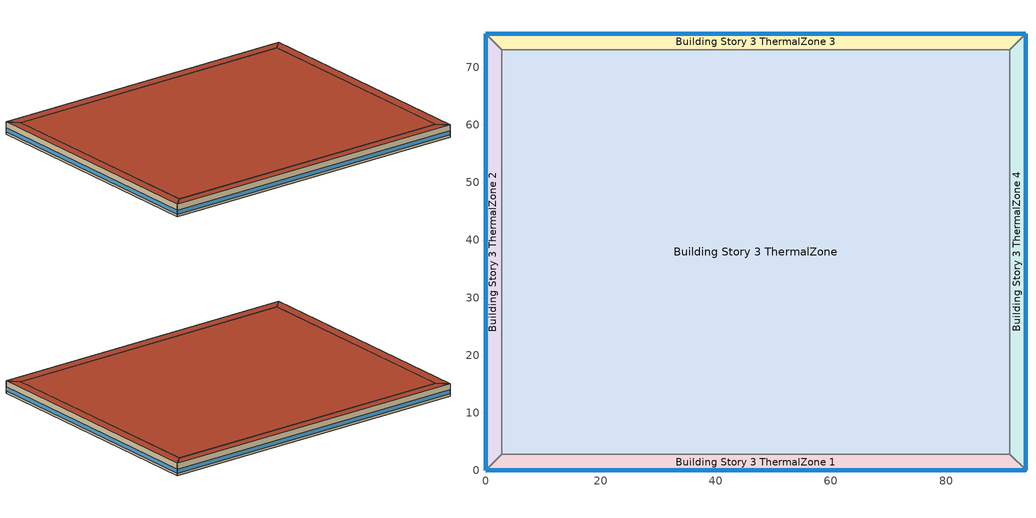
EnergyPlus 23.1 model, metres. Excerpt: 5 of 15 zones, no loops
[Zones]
Building Story 3 ThermalZone
 floor adiabatic (Typical Interior Ceiling): 91.04,2.83 2.83,2.83 2.83,73.03 91.04,73.03 z7.2
 wall adiabatic (Typical Interior Wall): 2.83,2.83 91.04,2.83 91.04,73.03 2.83,73.03 2.83,2.83 z7.2:10.8
 roof outside (Typical IEAD Roof R-31.25): 91.04,73.03 2.83,73.03 2.83,2.83 91.04,2.83 z10.8
Building Story 3 ThermalZone 1
 floor adiabatic (Typical Interior Ceiling): 93.87,0 0,0 2.83,2.83 91.04,2.83 z7.2
 wall outside (Typical Insulated Steel Framed Exterior Wall R-20.41): 0,0 93.87,0 z7.2:10.8
 wall adiabatic (Typical Interior Wall): 93.87,0 91.04,2.83 2.83,2.83 0,0 z7.2:10.8
 window (U 0.48 SHGC 0.40 Dbl Ref-D Clr 6mm/13mm): 0.03,0 93.84,0 z7.96:9.04
 roof outside (Typical IEAD Roof R-31.25): 91.04,2.83 2.83,2.83 0,0 93.87,0 z10.8
Building Story 3 ThermalZone 2
 floor adiabatic (Typical Interior Ceiling): 0,0 0,75.85 2.83,73.03 2.83,2.83 z7.2
 wall outside (Typical Insulated Steel Framed Exterior Wall R-20.41): 0,75.85 0,0 z7.2:10.8
 wall adiabatic (Typical Interior Wall): 0,0 2.83,2.83 2.83,73.03 0,75.85 z7.2:10.8
 window (U 0.48 SHGC 0.40 Dbl Ref-D Clr 6mm/13mm): 0,75.83 0,0.03 z7.96:9.04
 roof outside (Typical IEAD Roof R-31.25): 2.83,2.83 2.83,73.03 0,75.85 0,0 z10.8
Building Story 3 ThermalZone 3
 floor adiabatic (Typical Interior Ceiling): 0,75.85 93.86,75.85 91.04,73.03 2.83,73.03 z7.2
 wall outside (Typical Insulated Steel Framed Exterior Wall R-20.41): 93.86,75.85 0,75.85 z7.2:10.8
 wall adiabatic (Typical Interior Wall): 0,75.85 2.83,73.03 91.04,73.03 93.86,75.85 z7.2:10.8
 window (U 0.48 SHGC 0.40 Dbl Ref-D Clr 6mm/13mm): 93.84,75.85 0.03,75.85 z7.96:9.04
 roof outside (Typical IEAD Roof R-31.25): 2.83,73.03 91.04,73.03 93.86,75.85 0,75.85 z10.8
Building Story 3 ThermalZone 4
 floor adiabatic (Typical Interior Ceiling): 93.86,75.85 93.87,0 91.04,2.83 91.04,73.03 z7.2
 wall outside (Typical Insulated Steel Framed Exterior Wall R-20.41): 93.87,0 93.86,75.85 z7.2:10.8
 wall adiabatic (Typical Interior Wall): 93.86,75.85 91.04,73.03 91.04,2.83 93.87,0 z7.2:10.8
 window (U 0.48 SHGC 0.40 Dbl Ref-D Clr 6mm/13mm): 93.87,0.03 93.86,75.83 z7.96:9.04
 roof outside (Typical IEAD Roof R-31.25): 91.04,73.03 91.04,2.83 93.87,0 93.86,75.85 z10.8
[Building]
bld_31: Terrain=City
[Site:Location]
Laramie General Brees Field_WY_USA: Latitude {deg}=41.3149; Longitude {deg}=-105.578; Time Zone {hr}=-7; Elevation {m}=2215
[Site:GroundTemperature:FCfactorMethod]
8.6, 2.8, -4.1, -8.8, -2.2, 0.3, 6.7, 10.1, 16.5, 20.6, 19.2, 14.7
[Site:WaterMainsTemperature]
Calculation Method=Correlation; Annual Average Outdoor Air Temperature {C}=8.96667; Maximum Difference In Monthly Average Outdoor Air Temperatures {deltaC}=26.2
[SizingPeriod:DesignDay] Day of Month=21; Dry-Bulb Temperature Range Modifier Type=DefaultMultipliers; Humidity Condition Type=Wetbulb; Barometric Pressure {Pa}=98769; Rain Indicator=No; Snow Indicator=No; Daylight Saving Time Indicator=No; Begin Environment Reset Mode=FullResetAtBeginEnvironment
Name | Month | Day Type | Maximum Dry-Bulb Temperature {C} | Daily Dry-Bulb Temperature Range {deltaC} | Wetbulb or DewPoint at Maximum Dry-Bulb {C} | Wind Speed {m/s} | Wind Direction {deg} | Solar Model Indicator | ASHRAE Clear Sky Optical Depth for Beam Irradiance (taub) | ASHRAE Clear Sky Optical Depth for Diffuse Irradiance (taud) | Sky Clearness
Buffalo Niagara Intl Ap Ann Clg .4% Condns DB=>MWB 1 | 7 | SummerDesignDay | 30.3 | 9.3 | 21.8 | 5.7 | 240 | ASHRAETau | 0.462 | 2.001
Buffalo Niagara Intl Ap Ann Clg .4% Condns WB=>MDB 1 | 7 | SummerDesignDay | 27.8 | 9.3 | 23.8 | 5.7 | 240 | ASHRAETau | 0.462 | 2.001
Buffalo Niagara Intl Ap Ann Htg 99.6% Condns DB 1 | 1 | WinterDesignDay | -16.3 | 0 | -16.3 | 5.1 | 270 | ASHRAEClearSky |  |  | 0
[Material] Thermal Absorptance=0.9; Solar Absorptance=0.7
Name | Roughness | Thickness {m} | Conductivity {W/m-K} | Density {kg/m3} | Specific Heat {J/kg-K} | Visible Absorptance
100mm Normalweight concrete floor | MediumRough | 0.1016 | 2.31045 | 2322 | 832.557 | 0.7
25mm Stucco | Smooth | 0.0254 | 0.72 | 1856 | 840 | 0.7
5/8 in. Gypsum Board | MediumSmooth | 0.0159 | 0.16 | 800 | 1090 | 0.7
G01 13mm gypsum board | Smooth | 0.0127 | 0.160031 | 800.001 | 1090.73 | 0.5
Metal Roof Surface | Smooth | 0.0008 | 45.28 | 7824 | 500 | 0.7
Roof Membrane | VeryRough | 0.0095 | 0.16 | 1121.29 | 1460 | 0.7
Std Wood 6inch 1; Std Wood 6inch 2 | MediumSmooth | 0.15 | 0.12 | 540 | 1210 | 0.7
[Material:NoMass] Roughness=Smooth; Thermal Absorptance=0.9; Solar Absorptance=0.7
Name | Thermal Resistance {m2-K/W} | Visible Absorptance
CP02 CARPET PAD | 0.21648 | 0.8
Typical Insulation R-18.23 | 3.21036 | 0.7
Typical Insulation R-30.13 | 5.30668 | 0.7
[WindowMaterial:Gas]
AIR 13MM: Gas Type=Air; Thickness {m}=0.0127
[WindowMaterial:Glazing] Optical Data Type=SpectralAverage; Thickness {m}=0.006; Infrared Transmittance at Normal Incidence=0; Front Side Infrared Hemispherical Emissivity=0.84; Conductivity {W/m-K}=0.9; Dirt Correction Factor for Solar and Visible Transmittance=1; Solar Diffusing=No
Name | Solar Transmittance at Normal Incidence | Front Side Solar Reflectance at Normal Incidence | Back Side Solar Reflectance at Normal Incidence | Visible Transmittance at Normal Incidence | Front Side Visible Reflectance at Normal Incidence | Back Side Visible Reflectance at Normal Incidence | Back Side Infrared Hemispherical Emissivity
CLEAR 6MM | 0.775 | 0.071 | 0.071 | 0.881 | 0.08 | 0.08 | 0.84
REF D CLEAR 6MM | 0.429 | 0.308 | 0.379 | 0.334 | 0.453 | 0.505 | 0.82
[Construction]
InteriorFurnishings 1: Std Wood 6inch 1
InteriorFurnishings 2: Std Wood 6inch 2
Typical IEAD Roof R-31.25: Roof Membrane, Typical Insulation R-30.13, Metal Roof Surface
Typical Insulated Steel Framed Exterior Wall R-20.41: 25mm Stucco, 5/8 in. Gypsum Board, Typical Insulation R-18.23, 5/8 in. Gypsum Board
Typical Interior Ceiling: CP02 CARPET PAD, 100mm Normalweight concrete floor
Typical Interior Wall: G01 13mm gypsum board, G01 13mm gypsum board
U 0.48 SHGC 0.40 Dbl Ref-D Clr 6mm/13mm: REF D CLEAR 6MM, AIR 13MM, CLEAR 6MM
[SurfaceProperty:SurroundingSurfaces] Surrounding Surface 1=SurroundingSurface1; Surrounding Surface 1 View Factor=0.5
Name | Surrounding Surface 1 Temperature Schedule
SrdSurfs:Surface 56 | Srf-Surface 56-Tmp
SrdSurfs:Surface 44 | Srf-Surface 44-Tmp
SrdSurfs:Surface 50 | Srf-Surface 50-Tmp
SrdSurfs:Surface 38 | Srf-Surface 38-Tmp
[Zone] Multiplier=1; Part of Total Floor Area=Yes
Building Story 3 ThermalZone; Building Story 3 ThermalZone 1; Building Story 3 ThermalZone 2; Building Story 3 ThermalZone 3; Building Story 3 ThermalZone 4
[Space] Space Type=Story Top Blended Space Type
Name | Zone
Building Story 3 Space | Building Story 3 ThermalZone
Building Story 3 Space 1 | Building Story 3 ThermalZone 1
Building Story 3 Space 2 | Building Story 3 ThermalZone 2
Building Story 3 Space 3 | Building Story 3 ThermalZone 3
Building Story 3 Space 4 | Building Story 3 ThermalZone 4
[SpaceList]
Story Top Blended Space Type: Building Story 3 Space 3, Building Story 3 Space, Building Story 3 Space 1, Building Story 3 Space 2, Building Story 3 Space 4
[InternalMass]
Name | Construction | Zone or ZoneList | Space or SpaceList | Surface Area {m2}
Building Story 3 Space 3 Office WholeBuilding - Lg Office A  - Story Top Mass; Building Story 3 Space 3 Office WholeBuilding - Lg Office C  - Story Top Mass | InteriorFurnishings 1 | Building Story 3 ThermalZone 3 | Building Story 3 Space 3 | 41.2155
Building Story 3 Space Office WholeBuilding - Lg Office A  - Story Top Mass; Building Story 3 Space Office WholeBuilding - Lg Office C  - Story Top Mass | InteriorFurnishings 1 | Building Story 3 ThermalZone | Building Story 3 Space | 991.126
Building Story 3 Space 1 Office WholeBuilding - Lg Office A  - Story Top Mass; Building Story 3 Space 1 Office WholeBuilding - Lg Office C  - Story Top Mass | InteriorFurnishings 1 | Building Story 3 ThermalZone 1 | Building Story 3 Space 1 | 41.2157
Building Story 3 Space 2 Office WholeBuilding - Lg Office A  - Story Top Mass; Building Story 3 Space 2 Office WholeBuilding - Lg Office C  - Story Top Mass | InteriorFurnishings 1 | Building Story 3 ThermalZone 2 | Building Story 3 Space 2 | 33.0615
Building Story 3 Space 4 Office WholeBuilding - Lg Office A  - Story Top Mass; Building Story 3 Space 4 Office WholeBuilding - Lg Office C  - Story Top Mass | InteriorFurnishings 1 | Building Story 3 ThermalZone 4 | Building Story 3 Space 4 | 33.0615
Building Story 3 Space 3 Office WholeBuilding - Lg Office A end_a - Story Top Mass; Building Story 3 Space 3 Office WholeBuilding - Lg Office A end_b - Story Top Mass; Building Story 3 Space 3 Office WholeBuilding - Lg Office C end_a - Story Top Mass; Building Story 3 Space 3 Office WholeBuilding - Lg Office C end_b - Story Top Mass | InteriorFurnishings 1 | Building Story 3 ThermalZone 3 | Building Story 3 Space 3 | 2.84921
Building Story 3 Space Office WholeBuilding - Lg Office A end_a - Story Top Mass; Building Story 3 Space Office WholeBuilding - Lg Office A end_b - Story Top Mass; Building Story 3 Space Office WholeBuilding - Lg Office C end_a - Story Top Mass; Building Story 3 Space Office WholeBuilding - Lg Office C end_b - Story Top Mass | InteriorFurnishings 1 | Building Story 3 ThermalZone | Building Story 3 Space | 68.516
Building Story 3 Space 1 Office WholeBuilding - Lg Office A end_a - Story Top Mass; Building Story 3 Space 1 Office WholeBuilding - Lg Office A end_b - Story Top Mass; Building Story 3 Space 1 Office WholeBuilding - Lg Office C end_a - Story Top Mass; Building Story 3 Space 1 Office WholeBuilding - Lg Office C end_b - Story Top Mass | InteriorFurnishings 1 | Building Story 3 ThermalZone 1 | Building Story 3 Space 1 | 2.84922
Building Story 3 Space 2 Office WholeBuilding - Lg Office A end_a - Story Top Mass; Building Story 3 Space 2 Office WholeBuilding - Lg Office A end_b - Story Top Mass; Building Story 3 Space 2 Office WholeBuilding - Lg Office C end_a - Story Top Mass; Building Story 3 Space 2 Office WholeBuilding - Lg Office C end_b - Story Top Mass | InteriorFurnishings 1 | Building Story 3 ThermalZone 2 | Building Story 3 Space 2 | 2.28552
Building Story 3 Space 4 Office WholeBuilding - Lg Office A end_a - Story Top Mass; Building Story 3 Space 4 Office WholeBuilding - Lg Office A end_b - Story Top Mass; Building Story 3 Space 4 Office WholeBuilding - Lg Office C end_a - Story Top Mass; Building Story 3 Space 4 Office WholeBuilding - Lg Office C end_b - Story Top Mass | InteriorFurnishings 1 | Building Story 3 ThermalZone 4 | Building Story 3 Space 4 | 2.28552
Building Story 3 Space 3 Office WholeBuilding - Lg Office B  - Story Top Mass | InteriorFurnishings 1 | Building Story 3 ThermalZone 3 | Building Story 3 Space 3 | 369.995
Building Story 3 Space Office WholeBuilding - Lg Office B  - Story Top Mass | InteriorFurnishings 1 | Building Story 3 ThermalZone | Building Story 3 Space | 8897.41
Building Story 3 Space 1 Office WholeBuilding - Lg Office B  - Story Top Mass | InteriorFurnishings 1 | Building Story 3 ThermalZone 1 | Building Story 3 Space 1 | 369.996
Building Story 3 Space 2 Office WholeBuilding - Lg Office B  - Story Top Mass | InteriorFurnishings 1 | Building Story 3 ThermalZone 2 | Building Story 3 Space 2 | 296.795
Building Story 3 Space 4 Office WholeBuilding - Lg Office B  - Story Top Mass | InteriorFurnishings 1 | Building Story 3 ThermalZone 4 | Building Story 3 Space 4 | 296.795
Building Story 3 Space 3 Office WholeBuilding - Lg Office B end_a - Story Top Mass; Building Story 3 Space 3 Office WholeBuilding - Lg Office B end_b - Story Top Mass | InteriorFurnishings 1 | Building Story 3 ThermalZone 3 | Building Story 3 Space 3 | 25.5776
Building Story 3 Space Office WholeBuilding - Lg Office B end_a - Story Top Mass; Building Story 3 Space Office WholeBuilding - Lg Office B end_b - Story Top Mass | InteriorFurnishings 1 | Building Story 3 ThermalZone | Building Story 3 Space | 615.073
Building Story 3 Space 1 Office WholeBuilding - Lg Office B end_a - Story Top Mass; Building Story 3 Space 1 Office WholeBuilding - Lg Office B end_b - Story Top Mass | InteriorFurnishings 1 | Building Story 3 ThermalZone 1 | Building Story 3 Space 1 | 25.5777
Building Story 3 Space 2 Office WholeBuilding - Lg Office B end_a - Story Top Mass; Building Story 3 Space 2 Office WholeBuilding - Lg Office B end_b - Story Top Mass | InteriorFurnishings 1 | Building Story 3 ThermalZone 2 | Building Story 3 Space 2 | 20.5173
Building Story 3 Space 4 Office WholeBuilding - Lg Office B end_a - Story Top Mass; Building Story 3 Space 4 Office WholeBuilding - Lg Office B end_b - Story Top Mass | InteriorFurnishings 1 | Building Story 3 ThermalZone 4 | Building Story 3 Space 4 | 20.5173
Building Story 3 Space Mass | InteriorFurnishings 2 | Building Story 3 ThermalZone | Building Story 3 Space | 12383.9
Building Story 3 Space 1 Mass | InteriorFurnishings 2 | Building Story 3 ThermalZone 1 | Building Story 3 Space 1 | 514.98
Building Story 3 Space 2 Mass | InteriorFurnishings 2 | Building Story 3 ThermalZone 2 | Building Story 3 Space 2 | 413.095
Building Story 3 Space 3 Mass | InteriorFurnishings 2 | Building Story 3 ThermalZone 3 | Building Story 3 Space 3 | 514.978
Building Story 3 Space 4 Mass | InteriorFurnishings 2 | Building Story 3 ThermalZone 4 | Building Story 3 Space 4 | 413.095
[Lights]
Office WholeBuilding - Lg Office Lights 2: Zone or ZoneList or Space or SpaceList=Story Top Blended Space Type; Schedule=OfficeLarge BLDG_LIGHT_SCH_2013; Design Level Calculation Method=Watts/Area; Watts per Zone Floor Area {W/m2}=8.82641; Return Air Fraction=0; Fraction Radiant=0.7; Fraction Visible=0.2; Fraction Replaceable=1
[People]
Office WholeBuilding - Lg Office People 2: Zone or ZoneList or Space or SpaceList=Story Top Blended Space Type; Number of People Schedule=OfficeLarge BLDG_OCC_SCH; Number of People Calculation Method=People/Area; People per Floor Area {person/m2}=0.0538196; Fraction Radiant=0.3; Activity Level Schedule=OfficeLarge ACTIVITY_SCH; Enable ASHRAE 55 Comfort Warnings=Yes; Mean Radiant Temperature Calculation Type=ZoneAveraged; Work Efficiency Schedule=Work Efficiency Schedule; Clothing Insulation Schedule=Clothing Schedule; Air Velocity Schedule=Air Velocity Schedule; Thermal Comfort Model 1 Type=Fanger
[ElectricEquipment]
Office WholeBuilding - Lg Office Elec Equip 2: Zone or ZoneList or Space or SpaceList=Story Top Blended Space Type; Schedule=OfficeLarge BLDG_EQUIP_SCH; Design Level Calculation Method=Watts/Area; Watts per Zone Floor Area {W/m2}=8.07007; Fraction Latent=0; Fraction Radiant=0.5; Fraction Lost=0
[ZoneInfiltration:DesignFlowRate] Zone or ZoneList or Space or SpaceList=Story Top Blended Space Type; Schedule=Always On Discrete; Design Flow Rate Calculation Method=Flow/ExteriorArea; Constant Term Coefficient=0; Temperature Term Coefficient=0; Velocity Term Coefficient=0.224; Velocity Squared Term Coefficient=0
Name | Flow Rate per Exterior Surface Area {m3/s-m2}
Office WholeBuilding - Lg Office A  - Story Top Infiltration; Office WholeBuilding - Lg Office C  - Story Top Infiltration | 2.52736e-05
Office WholeBuilding - Lg Office A end_a - Story Top Infiltration; Office WholeBuilding - Lg Office A end_b - Story Top Infiltration; Office WholeBuilding - Lg Office C end_a - Story Top Infiltration; Office WholeBuilding - Lg Office C end_b - Story Top Infiltration | 3.4943e-06
Office WholeBuilding - Lg Office B end_a - Story Top Infiltration; Office WholeBuilding - Lg Office B end_b - Story Top Infiltration | 1.56843e-05
[Daylighting:Controls] Lighting Control Type=Stepped; Minimum Input Power Fraction for Continuous or ContinuousOff Dimming Control=0.3; Minimum Light Output Fraction for Continuous or ContinuousOff Dimming Control=0.2; Number of Stepped Control Steps=3; Probability Lighting will be Reset When Needed in Manual Stepped Control=1; Glare Calculation Azimuth Angle of View Direction Clockwise from Zone y-Axis {deg}=-0; Maximum Allowable Discomfort Glare Index=22; Illuminance Setpoint at Reference Point 1 {lux}=377; Fraction of Lights Controlled by Reference Point 2=0.109; Illuminance Setpoint at Reference Point 2 {lux}=377
Name | Zone or Space | Glare Calculation Daylighting Reference Point | Daylighting Reference Point 1 | Fraction of Lights Controlled by Reference Point 1 | Daylighting Reference Point 2
Building Story 3 ThermalZone 1 DaylightingControls | Building Story 3 ThermalZone 1 | Building Story 3 Space 1 Daylt Sensor 1 | Building Story 3 Space 1 Daylt Sensor 1 | 0.448 | Building Story 3 Space 1 Daylt Sensor 2
Building Story 3 ThermalZone 2 DaylightingControls | Building Story 3 ThermalZone 2 | Building Story 3 Space 2 Daylt Sensor 1 | Building Story 3 Space 2 Daylt Sensor 1 | 0.449 | Building Story 3 Space 2 Daylt Sensor 2
Building Story 3 ThermalZone 3 DaylightingControls | Building Story 3 ThermalZone 3 | Building Story 3 Space 3 Daylt Sensor 1 | Building Story 3 Space 3 Daylt Sensor 1 | 0.448 | Building Story 3 Space 3 Daylt Sensor 2
Building Story 3 ThermalZone 4 DaylightingControls | Building Story 3 ThermalZone 4 | Building Story 3 Space 4 Daylt Sensor 1 | Building Story 3 Space 4 Daylt Sensor 1 | 0.449 | Building Story 3 Space 4 Daylt Sensor 2
[AvailabilityManager:NightCycle] Applicability Schedule=Always On Discrete; Control Type=CycleOnAny; Thermostat Tolerance {deltaC}=1.9999; Cycling Run Time Control Type=Thermostat; Cycling Run Time {s}=1800
Name | Fan Schedule
Availability Manager Night Cycle 1 | 5 Zone VAV Occ Sch
Availability Manager Night Cycle 2 | 5 Zone VAV 1 Occ Sch
Availability Manager Night Cycle 3 | 5 Zone VAV 2 Occ Sch
[AvailabilityManager:Scheduled] Schedule=Always On Discrete
5 Zone VAV OA System Availability Manager; 5 Zone VAV 1 OA System Availability Manager; 5 Zone VAV 2 OA System Availability Manager
[Exterior:Lights] Control Option=AstronomicalClock
Name | Schedule | Design Level {W}
Building Facades | Schedule Ruleset 1 | 1234.92
Main Entries | Schedule Ruleset 2 | 390.408
Other Doors | Schedule Ruleset 2 | 868.657
Parking Areas and Drives | Schedule Ruleset 2 | 11652.8
[EnergyManagementSystem:Sensor]
Name | Output:Variable or Output:Meter Index Key | Output:Variable or Output:Meter
Ele_Sen | Whole Building | Facility Total Purchased Electricity Energy
Fut_Sen | NYSTc 2030 Future Hourly Emissions Sch | Schedule Value
His_Sen | New York 2019 Historical Hourly Emissions Sch | Schedule Value
Mains_Water_Temp_Sen | Environment | Site Mains Water Temperature
OAT; OAT_1; OAT_2 | Environment | Site Outdoor Air Drybulb Temperature
[EnergyManagementSystem:Actuator] Actuated Component Control Type=Schedule Value
Name | Actuated Component Unique | Actuated Component Type
Mains_Water_Temp_Act | Mains Water Temperature | Schedule:Constant
SYS5ZoneVAV1ClgSch0; SYS5ZoneVAVClgSch0 | SchoolSecondary CLGSETP_SCH_NO_SETBACK | Schedule:Year
SYS5ZoneVAV1HtgSch0 | SchoolSecondary HTGSETP_SCH_YES_OPTIMUM | Schedule:Year
SYS5ZoneVAV2ClgSch0 | OfficeLarge CLGSETP_SCH_NO_SETBACK | Schedule:Year
SYS5ZoneVAV2HtgSch0 | OfficeLarge HTGSETP_SCH_YES_OPTIMUM | Schedule:Year
SYS5ZoneVAVHtgSch0 | SchoolSecondary HTGSETP_SCH_PSZ_AC | Schedule:Year
[EnergyManagementSystem:Program]
Emissions_Calc_Prgm: SET fut_hr_val = Fut_Sen; SET his_hr_val = His_Sen; SET fut_yr_val = 92; SET his_yr_val = 583; SET elec = Ele_Sen; SET conv = 1000000 * 60 * 60; SET conv_kg_mt = 0.001; SET fut_hr = (fut_hr_val * elec / conv) * conv_kg_mt; SET his_hr = (his_hr_val * elec / conv) * conv_kg_mt; SET fut_yr = (fut_yr_val * elec / conv) * conv_kg_mt; SET his_yr = (his_yr_val * elec / conv) * conv_kg_mt; SET fut_hr_intensity = fut_hr * 1000 / 229919.45596398748; SET his_hr_intensity = his_hr * 1000 / 229919.45596398748; SET fut_yr_intensity = fut_yr * 1000 / 229919.45596398748; SET his_yr_intensity = his_yr * 1000 / 229919.45596398748
Mains_Water_Prg: SET Mains_Water_Temp_Act = Mains_Water_Temp_Sen
SYS5ZoneVAV1OptimumStartProg0: IF DaylightSavings==0 && DayOfWeek>1 && Hour==5 && OAT_1<23.9 && OAT_1>1.7; SET SYS5ZoneVAV1ClgSch0 = 29.4; SET SYS5ZoneVAV1HtgSch0 = 15.6; ELSEIF DaylightSavings==0 && DayOfWeek==1 && Hour==7 && OAT_1<23.9 && OAT_1>1.7; SET SYS5ZoneVAV1ClgSch0 = 29.4; SET SYS5ZoneVAV1HtgSch0 = 15.6; ELSEIF DaylightSavings==1 && DayOfWeek>1 && Hour==4 && OAT_1<23.9 && OAT_1>1.7; SET SYS5ZoneVAV1ClgSch0 = 29.4; SET SYS5ZoneVAV1HtgSch0 = 15.6; ELSEIF DaylightSavings==1 && DayOfWeek==1 && Hour==6 && OAT_1<23.9 && OAT_1>1.7; SET SYS5ZoneVAV1ClgSch0 = 29.4; SET SYS5ZoneVAV1HtgSch0 = 15.6; ELSE; SET SYS5ZoneVAV1ClgSch0 = NULL; SET SYS5ZoneVAV1HtgSch0 = NULL; ENDIF
SYS5ZoneVAV2OptimumStartProg0: IF DaylightSavings==0 && DayOfWeek>1 && Hour==5 && OAT_2<23.9 && OAT_2>1.7; SET SYS5ZoneVAV2ClgSch0 = 29.4; SET SYS5ZoneVAV2HtgSch0 = 15.6; ELSEIF DaylightSavings==0 && DayOfWeek==1 && Hour==7 && OAT_2<23.9 && OAT_2>1.7; SET SYS5ZoneVAV2ClgSch0 = 29.4; SET SYS5ZoneVAV2HtgSch0 = 15.6; ELSEIF DaylightSavings==1 && DayOfWeek>1 && Hour==4 && OAT_2<23.9 && OAT_2>1.7; SET SYS5ZoneVAV2ClgSch0 = 29.4; SET SYS5ZoneVAV2HtgSch0 = 15.6; ELSEIF DaylightSavings==1 && DayOfWeek==1 && Hour==6 && OAT_2<23.9 && OAT_2>1.7; SET SYS5ZoneVAV2ClgSch0 = 29.4; SET SYS5ZoneVAV2HtgSch0 = 15.6; ELSE; SET SYS5ZoneVAV2ClgSch0 = NULL; SET SYS5ZoneVAV2HtgSch0 = NULL; ENDIF
SYS5ZoneVAVOptimumStartProg0: IF DaylightSavings==0 && DayOfWeek>1 && Hour==5 && OAT<23.9 && OAT>1.7; SET SYS5ZoneVAVClgSch0 = 29.4; SET SYS5ZoneVAVHtgSch0 = 15.6; ELSEIF DaylightSavings==0 && DayOfWeek==1 && Hour==7 && OAT<23.9 && OAT>1.7; SET SYS5ZoneVAVClgSch0 = 29.4; SET SYS5ZoneVAVHtgSch0 = 15.6; ELSEIF DaylightSavings==1 && DayOfWeek>1 && Hour==4 && OAT<23.9 && OAT>1.7; SET SYS5ZoneVAVClgSch0 = 29.4; SET SYS5ZoneVAVHtgSch0 = 15.6; ELSEIF DaylightSavings==1 && DayOfWeek==1 && Hour==6 && OAT<23.9 && OAT>1.7; SET SYS5ZoneVAVClgSch0 = 29.4; SET SYS5ZoneVAVHtgSch0 = 15.6; ELSE; SET SYS5ZoneVAVClgSch0 = NULL; SET SYS5ZoneVAVHtgSch0 = NULL; ENDIF
[EnergyManagementSystem:ProgramCallingManager]
Emissions Calc Prgm: EndOfSystemTimestepBeforeHVACReporting; Emissions_Calc_Prgm
Mains_Water_Prg_Mgr: BeginTimestepBeforePredictor; Mains_Water_Prg
SYS5ZoneVAV1OptimumStartCallingManager0: BeginTimestepBeforePredictor; SYS5ZoneVAV1OptimumStartProg0
SYS5ZoneVAV2OptimumStartCallingManager0: BeginTimestepBeforePredictor; SYS5ZoneVAV2OptimumStartProg0
SYS5ZoneVAVOptimumStartCallingManager0: BeginTimestepBeforePredictor; SYS5ZoneVAVOptimumStartProg0
[EnergyManagementSystem:OutputVariable] Type of Data in Variable=Summed; Update Frequency=SystemTimestep; EMS Program or Subroutine=Emissions_Calc_Prgm
Name | EMS Variable | Units
Future_Annual_Electricity_Emissions | fut_yr | mt
Future_Annual_Electricity_Emissions_Intensity | fut_yr_intensity | kg/ft2
Future_Hourly_Electricity_Emissions | fut_hr | mt
Future_Hourly_Electricity_Emissions_Intensity | fut_hr_intensity | kg/ft2
Historical_Annual_Electricity_Emissions | his_yr | mt
Historical_Annual_Electricity_Emissions_Intensity | his_yr_intensity | kg/ft2
Historical_Hourly_Electricity_Emissions | his_hr | mt
Historical_Hourly_Electricity_Emissions_Intensity | his_hr_intensity | kg/ft2
[Schedule:Compact]
Srf-Surface 56-Tmp; Srf-Surface 44-Tmp; Srf-Surface 50-Tmp; Srf-Surface 38-Tmp: Through: 12/31, For: AllDays, Until: 24:00, 19
[Schedule:Day:Interval]
OfficeLarge BLDG_LIGHT_SCH_2013 Sat Day: No, 06:00, 0.05, 08:00, 0.0905601, 12:00, 0.27168, 17:00, 0.13584, 19:00, 0.0452801, 24:00, 0.05
OfficeLarge BLDG_LIGHT_SCH_2013 Default: No, 05:00, 0.05, 18:00, 0.0452801, 24:00, 0.05
OfficeLarge BLDG_LIGHT_SCH_2013 Wkdy Day: No, 05:00, 0.05, 06:00, 0.1, 07:00, 0.0905601, 08:00, 0.27168, 17:00, 0.815041, 18:00, 0.452801, 20:00, 0.27168, 22:00, 0.18112, 23:00, 0.0905601, 24:00, 0.0452801
OfficeLarge BLDG_LIGHT_SCH_2013 Summer Design Day; Clothing Schedule Default Winter Clothes; 5 Zone VAV Occ Sch Summer Design Day; 5 Zone VAV Occ Sch Winter Design Day; OfficeLarge BLDG_EQUIP_SCH Summer Design Day; 5 Zone VAV 1 Occ Sch Summer Design Day; 5 Zone VAV 1 Occ Sch Winter Design Day; 5 Zone VAV 2 Occ Sch Summer Design Day; 5 Zone VAV 2 Occ Sch Winter Design Day: No, 24:00, 1
OfficeLarge BLDG_LIGHT_SCH_2013 Winter Design Day; Work Efficiency Schedule Default; 5 Zone VAV Occ Sch Sunday; OfficeLarge BLDG_OCC_SCH Winter Design Day; OfficeLarge BLDG_EQUIP_SCH Winter Design Day; 5 Zone VAV 1 Occ Sch Sunday; 5 Zone VAV 2 Occ Sch Sunday: No, 24:00, 0
Air Velocity Schedule Default: No, 24:00, 0.2
SchoolSecondary HTGSETP_SCH_PSZ_AC Default; SchoolSecondary HTGSETP_SCH_PSZ_AC Summer Design Day; SchoolSecondary HTGSETP_SCH_YES_OPTIMUM Default; SchoolSecondary HTGSETP_SCH_YES_OPTIMUM Summer Design Day; OfficeLarge HTGSETP_SCH_YES_OPTIMUM Default; OfficeLarge HTGSETP_SCH_YES_OPTIMUM Summer Design Day: No, 24:00, 15.6
SchoolSecondary HTGSETP_SCH_PSZ_AC Wkdy Day: No, 06:00, 15.6, 21:00, 21, 24:00, 15.6
SchoolSecondary HTGSETP_SCH_PSZ_AC Winter Design Day; SchoolSecondary HTGSETP_SCH_YES_OPTIMUM Winter Design Day: No, 24:00, 21
SchoolSecondary CLGSETP_SCH_NO_SETBACK Default; SchoolSecondary CLGSETP_SCH_NO_SETBACK Summer Design Day; OfficeLarge CLGSETP_SCH_NO_SETBACK Default|WntrDsn|Sat|Wkdy Day; OfficeLarge CLGSETP_SCH_NO_SETBACK Default; OfficeLarge CLGSETP_SCH_NO_SETBACK Winter Design Day: No, 24:00, 24
SchoolSecondary CLGSETP_SCH_NO_SETBACK Winter Design Day: No, 24:00, 29.44
5 Zone VAV Occ Sch Default; 5 Zone VAV Occ Sch Tuesday; 5 Zone VAV Occ Sch Wednesday; 5 Zone VAV Occ Sch Thursday; 5 Zone VAV Occ Sch Friday; 5 Zone VAV Occ Sch Thursday 2; 5 Zone VAV Occ Sch Friday 2; 5 Zone VAV Occ Sch Monday 2; 5 Zone VAV Occ Sch Tuesday 2; 5 Zone VAV Occ Sch Wednesday 2: No, 08:00, 0, 21:00, 1, 24:00, 0
5 Zone VAV Occ Sch Friday 1; 5 Zone VAV Occ Sch Monday 1; 5 Zone VAV Occ Sch Tuesday 1; 5 Zone VAV Occ Sch Wednesday 1; 5 Zone VAV Occ Sch Thursday 1: No, 08:00, 0, 19:00, 1, 24:00, 0
OfficeLarge BLDG_OCC_SCH Sat Day: No, 06:00, 0, 08:00, 0.1, 12:00, 0.3, 17:00, 0.1, 19:00, 0.05, 24:00, 0
OfficeLarge BLDG_OCC_SCH Default: No, 06:00, 0, 18:00, 0.05, 24:00, 0
OfficeLarge BLDG_OCC_SCH Wkdy Day: No, 06:00, 0, 07:00, 0.1, 08:00, 0.2, 12:00, 0.95, 13:00, 0.5, 17:00, 0.95, 18:00, 0.3, 22:00, 0.1, 24:00, 0.05
OfficeLarge BLDG_OCC_SCH Summer Design Day: No, 06:00, 0, 22:00, 1, 24:00, 0.05
OfficeLarge ACTIVITY_SCH Default; OfficeLarge ACTIVITY_SCH Summer Design Day; OfficeLarge ACTIVITY_SCH Winter Design Day: No, 24:00, 120
OfficeLarge BLDG_EQUIP_SCH Sat Day: No, 06:00, 0.3, 08:00, 0.4, 12:00, 0.5, 17:00, 0.35, 24:00, 0.3
OfficeLarge BLDG_EQUIP_SCH Default: No, 24:00, 0.3
OfficeLarge BLDG_EQUIP_SCH Wkdy Day: No, 08:00, 0.4, 12:00, 0.9, 13:00, 0.8, 17:00, 0.9, 18:00, 0.5, 24:00, 0.4
SchoolSecondary HTGSETP_SCH_YES_OPTIMUM Wkdy Day: No, 06:00, 15.6, 07:00, 17.8, 08:00, 20, 21:00, 21, 24:00, 15.6
5 Zone VAV 1 Occ Sch Default: No, 08:00, 0, 18:00, 1, 24:00, 0
OfficeLarge HTGSETP_SCH_YES_OPTIMUM Sat Day: No, 04:00, 15.6, 05:00, 17.8, 06:00, 20, 17:00, 21, 24:00, 15.6
OfficeLarge HTGSETP_SCH_YES_OPTIMUM Wkdy Day: No, 04:00, 15.6, 05:00, 17.8, 06:00, 20, 22:00, 21, 24:00, 15.6
OfficeLarge HTGSETP_SCH_YES_OPTIMUM Winter Design Day: No, 05:00, 15.6, 06:00, 17.6, 07:00, 19.6, 22:00, 21, 24:00, 15.6
OfficeLarge CLGSETP_SCH_NO_SETBACK Summer Design Day: No, 05:00, 26.7, 06:00, 25.7, 07:00, 25, 22:00, 24, 24:00, 26.7
5 Zone VAV 2 Occ Sch Saturday: No, 08:00, 0, 12:00, 1, 24:00, 0
5 Zone VAV 2 Occ Sch Default: No, 07:00, 0, 18:00, 1, 24:00, 0
Schedule Day 103: No, 06:00, 0, 24:00, 1
Schedule Day 104: No, 06:00, 0.7, 24:00, 1
[Schedule:Week:Daily]
OfficeLarge BLDG_LIGHT_SCH_2013 Week Rule - Jan1-Jan1: OfficeLarge BLDG_LIGHT_SCH_2013 Sat Day, OfficeLarge BLDG_LIGHT_SCH_2013 Sat Day, OfficeLarge BLDG_LIGHT_SCH_2013 Sat Day, OfficeLarge BLDG_LIGHT_SCH_2013 Sat Day, OfficeLarge BLDG_LIGHT_SCH_2013 Sat Day, OfficeLarge BLDG_LIGHT_SCH_2013 Sat Day, OfficeLarge BLDG_LIGHT_SCH_2013 Sat Day, OfficeLarge BLDG_LIGHT_SCH_2013 Default, OfficeLarge BLDG_LIGHT_SCH_2013 Summer Design Day, OfficeLarge BLDG_LIGHT_SCH_2013 Winter Design Day, OfficeLarge BLDG_LIGHT_SCH_2013 Default, OfficeLarge BLDG_LIGHT_SCH_2013 Default
OfficeLarge BLDG_LIGHT_SCH_2013 Week Rule - Jan2-Dec31: OfficeLarge BLDG_LIGHT_SCH_2013 Default, OfficeLarge BLDG_LIGHT_SCH_2013 Wkdy Day, OfficeLarge BLDG_LIGHT_SCH_2013 Wkdy Day, OfficeLarge BLDG_LIGHT_SCH_2013 Wkdy Day, OfficeLarge BLDG_LIGHT_SCH_2013 Wkdy Day, OfficeLarge BLDG_LIGHT_SCH_2013 Wkdy Day, OfficeLarge BLDG_LIGHT_SCH_2013 Sat Day, OfficeLarge BLDG_LIGHT_SCH_2013 Default, OfficeLarge BLDG_LIGHT_SCH_2013 Summer Design Day, OfficeLarge BLDG_LIGHT_SCH_2013 Winter Design Day, OfficeLarge BLDG_LIGHT_SCH_2013 Default, OfficeLarge BLDG_LIGHT_SCH_2013 Default
Work Efficiency Schedule Week Rule - Jan1-Dec31: Work Efficiency Schedule Default, Work Efficiency Schedule Default, Work Efficiency Schedule Default, Work Efficiency Schedule Default, Work Efficiency Schedule Default, Work Efficiency Schedule Default, Work Efficiency Schedule Default, Work Efficiency Schedule Default, Work Efficiency Schedule Default, Work Efficiency Schedule Default, Work Efficiency Schedule Default, Work Efficiency Schedule Default
Clothing Schedule Week Rule - Jan1-Dec31: Clothing Schedule Default Winter Clothes, Clothing Schedule Default Winter Clothes, Clothing Schedule Default Winter Clothes, Clothing Schedule Default Winter Clothes, Clothing Schedule Default Winter Clothes, Clothing Schedule Default Winter Clothes, Clothing Schedule Default Winter Clothes, Clothing Schedule Default Winter Clothes, Clothing Schedule Default Winter Clothes, Clothing Schedule Default Winter Clothes, Clothing Schedule Default Winter Clothes, Clothing Schedule Default Winter Clothes
Air Velocity Schedule Week Rule - Jan1-Dec31: Air Velocity Schedule Default, Air Velocity Schedule Default, Air Velocity Schedule Default, Air Velocity Schedule Default, Air Velocity Schedule Default, Air Velocity Schedule Default, Air Velocity Schedule Default, Air Velocity Schedule Default, Air Velocity Schedule Default, Air Velocity Schedule Default, Air Velocity Schedule Default, Air Velocity Schedule Default
SchoolSecondary HTGSETP_SCH_PSZ_AC Week Rule - Jan1-Jan1: SchoolSecondary HTGSETP_SCH_PSZ_AC Default, SchoolSecondary HTGSETP_SCH_PSZ_AC Default, SchoolSecondary HTGSETP_SCH_PSZ_AC Default, SchoolSecondary HTGSETP_SCH_PSZ_AC Default, SchoolSecondary HTGSETP_SCH_PSZ_AC Default, SchoolSecondary HTGSETP_SCH_PSZ_AC Default, SchoolSecondary HTGSETP_SCH_PSZ_AC Default, SchoolSecondary HTGSETP_SCH_PSZ_AC Default, SchoolSecondary HTGSETP_SCH_PSZ_AC Summer Design Day, SchoolSecondary HTGSETP_SCH_PSZ_AC Winter Design Day, SchoolSecondary HTGSETP_SCH_PSZ_AC Default, SchoolSecondary HTGSETP_SCH_PSZ_AC Default
SchoolSecondary HTGSETP_SCH_PSZ_AC Week Rule - Jan2-Dec31: SchoolSecondary HTGSETP_SCH_PSZ_AC Default, SchoolSecondary HTGSETP_SCH_PSZ_AC Wkdy Day, SchoolSecondary HTGSETP_SCH_PSZ_AC Wkdy Day, SchoolSecondary HTGSETP_SCH_PSZ_AC Wkdy Day, SchoolSecondary HTGSETP_SCH_PSZ_AC Wkdy Day, SchoolSecondary HTGSETP_SCH_PSZ_AC Wkdy Day, SchoolSecondary HTGSETP_SCH_PSZ_AC Default, SchoolSecondary HTGSETP_SCH_PSZ_AC Default, SchoolSecondary HTGSETP_SCH_PSZ_AC Summer Design Day, SchoolSecondary HTGSETP_SCH_PSZ_AC Winter Design Day, SchoolSecondary HTGSETP_SCH_PSZ_AC Default, SchoolSecondary HTGSETP_SCH_PSZ_AC Default
SchoolSecondary CLGSETP_SCH_NO_SETBACK Week Rule - Jan1-Dec31: SchoolSecondary CLGSETP_SCH_NO_SETBACK Default, SchoolSecondary CLGSETP_SCH_NO_SETBACK Default, SchoolSecondary CLGSETP_SCH_NO_SETBACK Default, SchoolSecondary CLGSETP_SCH_NO_SETBACK Default, SchoolSecondary CLGSETP_SCH_NO_SETBACK Default, SchoolSecondary CLGSETP_SCH_NO_SETBACK Default, SchoolSecondary CLGSETP_SCH_NO_SETBACK Default, SchoolSecondary CLGSETP_SCH_NO_SETBACK Default, SchoolSecondary CLGSETP_SCH_NO_SETBACK Summer Design Day, SchoolSecondary CLGSETP_SCH_NO_SETBACK Winter Design Day, SchoolSecondary CLGSETP_SCH_NO_SETBACK Default, SchoolSecondary CLGSETP_SCH_NO_SETBACK Default
5 Zone VAV Occ Sch Week Rule - Jan1-Jan1: 5 Zone VAV Occ Sch Sunday, 5 Zone VAV Occ Sch Sunday, 5 Zone VAV Occ Sch Sunday, 5 Zone VAV Occ Sch Sunday, 5 Zone VAV Occ Sch Sunday, 5 Zone VAV Occ Sch Sunday, 5 Zone VAV Occ Sch Sunday, 5 Zone VAV Occ Sch Default, 5 Zone VAV Occ Sch Summer Design Day, 5 Zone VAV Occ Sch Winter Design Day, 5 Zone VAV Occ Sch Default, 5 Zone VAV Occ Sch Default
5 Zone VAV Occ Sch Week Rule - Jan2-Jun25: 5 Zone VAV Occ Sch Sunday, 5 Zone VAV Occ Sch Default, 5 Zone VAV Occ Sch Tuesday, 5 Zone VAV Occ Sch Wednesday, 5 Zone VAV Occ Sch Thursday, 5 Zone VAV Occ Sch Friday, 5 Zone VAV Occ Sch Sunday, 5 Zone VAV Occ Sch Default, 5 Zone VAV Occ Sch Summer Design Day, 5 Zone VAV Occ Sch Winter Design Day, 5 Zone VAV Occ Sch Default, 5 Zone VAV Occ Sch Default
5 Zone VAV Occ Sch Week Rule - Jun26-Jul2: 5 Zone VAV Occ Sch Sunday, 5 Zone VAV Occ Sch Default, 5 Zone VAV Occ Sch Tuesday, 5 Zone VAV Occ Sch Wednesday, 5 Zone VAV Occ Sch Thursday, 5 Zone VAV Occ Sch Friday 1, 5 Zone VAV Occ Sch Sunday, 5 Zone VAV Occ Sch Default, 5 Zone VAV Occ Sch Summer Design Day, 5 Zone VAV Occ Sch Winter Design Day, 5 Zone VAV Occ Sch Default, 5 Zone VAV Occ Sch Default
5 Zone VAV Occ Sch Week Rule - Jul3-Aug27: 5 Zone VAV Occ Sch Sunday, 5 Zone VAV Occ Sch Monday 1, 5 Zone VAV Occ Sch Tuesday 1, 5 Zone VAV Occ Sch Wednesday 1, 5 Zone VAV Occ Sch Thursday 1, 5 Zone VAV Occ Sch Friday 1, 5 Zone VAV Occ Sch Sunday, 5 Zone VAV Occ Sch Default, 5 Zone VAV Occ Sch Summer Design Day, 5 Zone VAV Occ Sch Winter Design Day, 5 Zone VAV Occ Sch Default, 5 Zone VAV Occ Sch Default
5 Zone VAV Occ Sch Week Rule - Aug28-Sep3: 5 Zone VAV Occ Sch Sunday, 5 Zone VAV Occ Sch Monday 1, 5 Zone VAV Occ Sch Tuesday 1, 5 Zone VAV Occ Sch Wednesday 1, 5 Zone VAV Occ Sch Thursday 2, 5 Zone VAV Occ Sch Friday 2, 5 Zone VAV Occ Sch Sunday, 5 Zone VAV Occ Sch Default, 5 Zone VAV Occ Sch Summer Design Day, 5 Zone VAV Occ Sch Winter Design Day, 5 Zone VAV Occ Sch Default, 5 Zone VAV Occ Sch Default
5 Zone VAV Occ Sch Week Rule - Sep4-Dec31: 5 Zone VAV Occ Sch Sunday, 5 Zone VAV Occ Sch Monday 2, 5 Zone VAV Occ Sch Tuesday 2, 5 Zone VAV Occ Sch Wednesday 2, 5 Zone VAV Occ Sch Thursday 2, 5 Zone VAV Occ Sch Friday 2, 5 Zone VAV Occ Sch Sunday, 5 Zone VAV Occ Sch Default, 5 Zone VAV Occ Sch Summer Design Day, 5 Zone VAV Occ Sch Winter Design Day, 5 Zone VAV Occ Sch Default, 5 Zone VAV Occ Sch Default
OfficeLarge BLDG_OCC_SCH Week Rule - Jan1-Jan1: OfficeLarge BLDG_OCC_SCH Sat Day, OfficeLarge BLDG_OCC_SCH Sat Day, OfficeLarge BLDG_OCC_SCH Sat Day, OfficeLarge BLDG_OCC_SCH Sat Day, OfficeLarge BLDG_OCC_SCH Sat Day, OfficeLarge BLDG_OCC_SCH Sat Day, OfficeLarge BLDG_OCC_SCH Sat Day, OfficeLarge BLDG_OCC_SCH Default, OfficeLarge BLDG_OCC_SCH Summer Design Day, OfficeLarge BLDG_OCC_SCH Winter Design Day, OfficeLarge BLDG_OCC_SCH Default, OfficeLarge BLDG_OCC_SCH Default
OfficeLarge BLDG_OCC_SCH Week Rule - Jan2-Dec31: OfficeLarge BLDG_OCC_SCH Default, OfficeLarge BLDG_OCC_SCH Wkdy Day, OfficeLarge BLDG_OCC_SCH Wkdy Day, OfficeLarge BLDG_OCC_SCH Wkdy Day, OfficeLarge BLDG_OCC_SCH Wkdy Day, OfficeLarge BLDG_OCC_SCH Wkdy Day, OfficeLarge BLDG_OCC_SCH Sat Day, OfficeLarge BLDG_OCC_SCH Default, OfficeLarge BLDG_OCC_SCH Summer Design Day, OfficeLarge BLDG_OCC_SCH Winter Design Day, OfficeLarge BLDG_OCC_SCH Default, OfficeLarge BLDG_OCC_SCH Default
OfficeLarge ACTIVITY_SCH Week Rule - Jan1-Dec31: OfficeLarge ACTIVITY_SCH Default, OfficeLarge ACTIVITY_SCH Default, OfficeLarge ACTIVITY_SCH Default, OfficeLarge ACTIVITY_SCH Default, OfficeLarge ACTIVITY_SCH Default, OfficeLarge ACTIVITY_SCH Default, OfficeLarge ACTIVITY_SCH Default, OfficeLarge ACTIVITY_SCH Default, OfficeLarge ACTIVITY_SCH Summer Design Day, OfficeLarge ACTIVITY_SCH Winter Design Day, OfficeLarge ACTIVITY_SCH Default, OfficeLarge ACTIVITY_SCH Default
OfficeLarge BLDG_EQUIP_SCH Week Rule - Jan1-Jan1: OfficeLarge BLDG_EQUIP_SCH Sat Day, OfficeLarge BLDG_EQUIP_SCH Sat Day, OfficeLarge BLDG_EQUIP_SCH Sat Day, OfficeLarge BLDG_EQUIP_SCH Sat Day, OfficeLarge BLDG_EQUIP_SCH Sat Day, OfficeLarge BLDG_EQUIP_SCH Sat Day, OfficeLarge BLDG_EQUIP_SCH Sat Day, OfficeLarge BLDG_EQUIP_SCH Default, OfficeLarge BLDG_EQUIP_SCH Summer Design Day, OfficeLarge BLDG_EQUIP_SCH Winter Design Day, OfficeLarge BLDG_EQUIP_SCH Default, OfficeLarge BLDG_EQUIP_SCH Default
OfficeLarge BLDG_EQUIP_SCH Week Rule - Jan2-Dec31: OfficeLarge BLDG_EQUIP_SCH Default, OfficeLarge BLDG_EQUIP_SCH Wkdy Day, OfficeLarge BLDG_EQUIP_SCH Wkdy Day, OfficeLarge BLDG_EQUIP_SCH Wkdy Day, OfficeLarge BLDG_EQUIP_SCH Wkdy Day, OfficeLarge BLDG_EQUIP_SCH Wkdy Day, OfficeLarge BLDG_EQUIP_SCH Sat Day, OfficeLarge BLDG_EQUIP_SCH Default, OfficeLarge BLDG_EQUIP_SCH Summer Design Day, OfficeLarge BLDG_EQUIP_SCH Winter Design Day, OfficeLarge BLDG_EQUIP_SCH Default, OfficeLarge BLDG_EQUIP_SCH Default
SchoolSecondary HTGSETP_SCH_YES_OPTIMUM Week Rule - Jan1-Jan1: SchoolSecondary HTGSETP_SCH_YES_OPTIMUM Default, SchoolSecondary HTGSETP_SCH_YES_OPTIMUM Default, SchoolSecondary HTGSETP_SCH_YES_OPTIMUM Default, SchoolSecondary HTGSETP_SCH_YES_OPTIMUM Default, SchoolSecondary HTGSETP_SCH_YES_OPTIMUM Default, SchoolSecondary HTGSETP_SCH_YES_OPTIMUM Default, SchoolSecondary HTGSETP_SCH_YES_OPTIMUM Default, SchoolSecondary HTGSETP_SCH_YES_OPTIMUM Default, SchoolSecondary HTGSETP_SCH_YES_OPTIMUM Summer Design Day, SchoolSecondary HTGSETP_SCH_YES_OPTIMUM Winter Design Day, SchoolSecondary HTGSETP_SCH_YES_OPTIMUM Default, SchoolSecondary HTGSETP_SCH_YES_OPTIMUM Default
SchoolSecondary HTGSETP_SCH_YES_OPTIMUM Week Rule - Jan2-Dec31: SchoolSecondary HTGSETP_SCH_YES_OPTIMUM Default, SchoolSecondary HTGSETP_SCH_YES_OPTIMUM Wkdy Day, SchoolSecondary HTGSETP_SCH_YES_OPTIMUM Wkdy Day, SchoolSecondary HTGSETP_SCH_YES_OPTIMUM Wkdy Day, SchoolSecondary HTGSETP_SCH_YES_OPTIMUM Wkdy Day, SchoolSecondary HTGSETP_SCH_YES_OPTIMUM Wkdy Day, SchoolSecondary HTGSETP_SCH_YES_OPTIMUM Default, SchoolSecondary HTGSETP_SCH_YES_OPTIMUM Default, SchoolSecondary HTGSETP_SCH_YES_OPTIMUM Summer Design Day, SchoolSecondary HTGSETP_SCH_YES_OPTIMUM Winter Design Day, SchoolSecondary HTGSETP_SCH_YES_OPTIMUM Default, SchoolSecondary HTGSETP_SCH_YES_OPTIMUM Default
5 Zone VAV 1 Occ Sch Week Rule - Jan1-Jan1: 5 Zone VAV 1 Occ Sch Sunday, 5 Zone VAV 1 Occ Sch Sunday, 5 Zone VAV 1 Occ Sch Sunday, 5 Zone VAV 1 Occ Sch Sunday, 5 Zone VAV 1 Occ Sch Sunday, 5 Zone VAV 1 Occ Sch Sunday, 5 Zone VAV 1 Occ Sch Sunday, 5 Zone VAV 1 Occ Sch Default, 5 Zone VAV 1 Occ Sch Summer Design Day, 5 Zone VAV 1 Occ Sch Winter Design Day, 5 Zone VAV 1 Occ Sch Default, 5 Zone VAV 1 Occ Sch Default
5 Zone VAV 1 Occ Sch Week Rule - Jan2-Dec31: 5 Zone VAV 1 Occ Sch Sunday, 5 Zone VAV 1 Occ Sch Default, 5 Zone VAV 1 Occ Sch Default, 5 Zone VAV 1 Occ Sch Default, 5 Zone VAV 1 Occ Sch Default, 5 Zone VAV 1 Occ Sch Default, 5 Zone VAV 1 Occ Sch Sunday, 5 Zone VAV 1 Occ Sch Default, 5 Zone VAV 1 Occ Sch Summer Design Day, 5 Zone VAV 1 Occ Sch Winter Design Day, 5 Zone VAV 1 Occ Sch Default, 5 Zone VAV 1 Occ Sch Default
OfficeLarge HTGSETP_SCH_YES_OPTIMUM Week Rule - Jan1-Jan1: OfficeLarge HTGSETP_SCH_YES_OPTIMUM Sat Day, OfficeLarge HTGSETP_SCH_YES_OPTIMUM Sat Day, OfficeLarge HTGSETP_SCH_YES_OPTIMUM Sat Day, OfficeLarge HTGSETP_SCH_YES_OPTIMUM Sat Day, OfficeLarge HTGSETP_SCH_YES_OPTIMUM Sat Day, OfficeLarge HTGSETP_SCH_YES_OPTIMUM Sat Day, OfficeLarge HTGSETP_SCH_YES_OPTIMUM Sat Day, OfficeLarge HTGSETP_SCH_YES_OPTIMUM Default, OfficeLarge HTGSETP_SCH_YES_OPTIMUM Summer Design Day, OfficeLarge HTGSETP_SCH_YES_OPTIMUM Winter Design Day, OfficeLarge HTGSETP_SCH_YES_OPTIMUM Default, OfficeLarge HTGSETP_SCH_YES_OPTIMUM Default
OfficeLarge HTGSETP_SCH_YES_OPTIMUM Week Rule - Jan2-Dec31: OfficeLarge HTGSETP_SCH_YES_OPTIMUM Default, OfficeLarge HTGSETP_SCH_YES_OPTIMUM Wkdy Day, OfficeLarge HTGSETP_SCH_YES_OPTIMUM Wkdy Day, OfficeLarge HTGSETP_SCH_YES_OPTIMUM Wkdy Day, OfficeLarge HTGSETP_SCH_YES_OPTIMUM Wkdy Day, OfficeLarge HTGSETP_SCH_YES_OPTIMUM Wkdy Day, OfficeLarge HTGSETP_SCH_YES_OPTIMUM Sat Day, OfficeLarge HTGSETP_SCH_YES_OPTIMUM Default, OfficeLarge HTGSETP_SCH_YES_OPTIMUM Summer Design Day, OfficeLarge HTGSETP_SCH_YES_OPTIMUM Winter Design Day, OfficeLarge HTGSETP_SCH_YES_OPTIMUM Default, OfficeLarge HTGSETP_SCH_YES_OPTIMUM Default
OfficeLarge CLGSETP_SCH_NO_SETBACK Week Rule - Jan1-Jan1: OfficeLarge CLGSETP_SCH_NO_SETBACK Default|WntrDsn|Sat|Wkdy Day, OfficeLarge CLGSETP_SCH_NO_SETBACK Default|WntrDsn|Sat|Wkdy Day, OfficeLarge CLGSETP_SCH_NO_SETBACK Default|WntrDsn|Sat|Wkdy Day, OfficeLarge CLGSETP_SCH_NO_SETBACK Default|WntrDsn|Sat|Wkdy Day, OfficeLarge CLGSETP_SCH_NO_SETBACK Default|WntrDsn|Sat|Wkdy Day, OfficeLarge CLGSETP_SCH_NO_SETBACK Default|WntrDsn|Sat|Wkdy Day, OfficeLarge CLGSETP_SCH_NO_SETBACK Default|WntrDsn|Sat|Wkdy Day, OfficeLarge CLGSETP_SCH_NO_SETBACK Default, OfficeLarge CLGSETP_SCH_NO_SETBACK Summer Design Day, OfficeLarge CLGSETP_SCH_NO_SETBACK Winter Design Day, OfficeLarge CLGSETP_SCH_NO_SETBACK Default, OfficeLarge CLGSETP_SCH_NO_SETBACK Default
OfficeLarge CLGSETP_SCH_NO_SETBACK Week Rule - Jan2-Dec31: OfficeLarge CLGSETP_SCH_NO_SETBACK Default, OfficeLarge CLGSETP_SCH_NO_SETBACK Default|WntrDsn|Sat|Wkdy Day, OfficeLarge CLGSETP_SCH_NO_SETBACK Default|WntrDsn|Sat|Wkdy Day, OfficeLarge CLGSETP_SCH_NO_SETBACK Default|WntrDsn|Sat|Wkdy Day, OfficeLarge CLGSETP_SCH_NO_SETBACK Default|WntrDsn|Sat|Wkdy Day, OfficeLarge CLGSETP_SCH_NO_SETBACK Default|WntrDsn|Sat|Wkdy Day, OfficeLarge CLGSETP_SCH_NO_SETBACK Default|WntrDsn|Sat|Wkdy Day, OfficeLarge CLGSETP_SCH_NO_SETBACK Default, OfficeLarge CLGSETP_SCH_NO_SETBACK Summer Design Day, OfficeLarge CLGSETP_SCH_NO_SETBACK Winter Design Day, OfficeLarge CLGSETP_SCH_NO_SETBACK Default, OfficeLarge CLGSETP_SCH_NO_SETBACK Default
5 Zone VAV 2 Occ Sch Week Rule - Jan1-Jan1: 5 Zone VAV 2 Occ Sch Saturday, 5 Zone VAV 2 Occ Sch Saturday, 5 Zone VAV 2 Occ Sch Saturday, 5 Zone VAV 2 Occ Sch Saturday, 5 Zone VAV 2 Occ Sch Saturday, 5 Zone VAV 2 Occ Sch Saturday, 5 Zone VAV 2 Occ Sch Saturday, 5 Zone VAV 2 Occ Sch Default, 5 Zone VAV 2 Occ Sch Summer Design Day, 5 Zone VAV 2 Occ Sch Winter Design Day, 5 Zone VAV 2 Occ Sch Default, 5 Zone VAV 2 Occ Sch Default
5 Zone VAV 2 Occ Sch Week Rule - Jan2-Dec31: 5 Zone VAV 2 Occ Sch Sunday, 5 Zone VAV 2 Occ Sch Default, 5 Zone VAV 2 Occ Sch Default, 5 Zone VAV 2 Occ Sch Default, 5 Zone VAV 2 Occ Sch Default, 5 Zone VAV 2 Occ Sch Default, 5 Zone VAV 2 Occ Sch Saturday, 5 Zone VAV 2 Occ Sch Default, 5 Zone VAV 2 Occ Sch Summer Design Day, 5 Zone VAV 2 Occ Sch Winter Design Day, 5 Zone VAV 2 Occ Sch Default, 5 Zone VAV 2 Occ Sch Default
Schedule Ruleset 1 Week Rule - Jan1-Dec31: Schedule Day 103, Schedule Day 103, Schedule Day 103, Schedule Day 103, Schedule Day 103, Schedule Day 103, Schedule Day 103, Schedule Day 103, Schedule Day 103, Schedule Day 103, Schedule Day 103, Schedule Day 103
Schedule Ruleset 2 Week Rule - Jan1-Dec31: Schedule Day 104, Schedule Day 104, Schedule Day 104, Schedule Day 104, Schedule Day 104, Schedule Day 104, Schedule Day 104, Schedule Day 104, Schedule Day 104, Schedule Day 104, Schedule Day 104, Schedule Day 104
[Schedule:Year]
OfficeLarge BLDG_LIGHT_SCH_2013: OfficeLarge BLDG_LIGHT_SCH_2013 Week Rule - Jan1-Jan1, 1, 1, 1, 1, OfficeLarge BLDG_LIGHT_SCH_2013 Week Rule - Jan2-Dec31, 1, 2, 12, 31
Work Efficiency Schedule: Work Efficiency Schedule Week Rule - Jan1-Dec31, 1, 1, 12, 31
Clothing Schedule: Clothing Schedule Week Rule - Jan1-Dec31, 1, 1, 12, 31
Air Velocity Schedule: Air Velocity Schedule Week Rule - Jan1-Dec31, 1, 1, 12, 31
SchoolSecondary HTGSETP_SCH_PSZ_AC: SchoolSecondary HTGSETP_SCH_PSZ_AC Week Rule - Jan1-Jan1, 1, 1, 1, 1, SchoolSecondary HTGSETP_SCH_PSZ_AC Week Rule - Jan2-Dec31, 1, 2, 12, 31
SchoolSecondary CLGSETP_SCH_NO_SETBACK: SchoolSecondary CLGSETP_SCH_NO_SETBACK Week Rule - Jan1-Dec31, 1, 1, 12, 31
5 Zone VAV Occ Sch: 5 Zone VAV Occ Sch Week Rule - Jan1-Jan1, 1, 1, 1, 1, 5 Zone VAV Occ Sch Week Rule - Jan2-Jun25, 1, 2, 6, 25, 5 Zone VAV Occ Sch Week Rule - Jun26-Jul2, 6, 26, 7, 2, 5 Zone VAV Occ Sch Week Rule - Jul3-Aug27, 7, 3, 8, 27, 5 Zone VAV Occ Sch Week Rule - Aug28-Sep3, 8, 28, 9, 3, 5 Zone VAV Occ Sch Week Rule - Sep4-Dec31, 9, 4, 12, 31
OfficeLarge BLDG_OCC_SCH: OfficeLarge BLDG_OCC_SCH Week Rule - Jan1-Jan1, 1, 1, 1, 1, OfficeLarge BLDG_OCC_SCH Week Rule - Jan2-Dec31, 1, 2, 12, 31
OfficeLarge ACTIVITY_SCH: OfficeLarge ACTIVITY_SCH Week Rule - Jan1-Dec31, 1, 1, 12, 31
OfficeLarge BLDG_EQUIP_SCH: OfficeLarge BLDG_EQUIP_SCH Week Rule - Jan1-Jan1, 1, 1, 1, 1, OfficeLarge BLDG_EQUIP_SCH Week Rule - Jan2-Dec31, 1, 2, 12, 31
SchoolSecondary HTGSETP_SCH_YES_OPTIMUM: SchoolSecondary HTGSETP_SCH_YES_OPTIMUM Week Rule - Jan1-Jan1, 1, 1, 1, 1, SchoolSecondary HTGSETP_SCH_YES_OPTIMUM Week Rule - Jan2-Dec31, 1, 2, 12, 31
5 Zone VAV 1 Occ Sch: 5 Zone VAV 1 Occ Sch Week Rule - Jan1-Jan1, 1, 1, 1, 1, 5 Zone VAV 1 Occ Sch Week Rule - Jan2-Dec31, 1, 2, 12, 31
OfficeLarge HTGSETP_SCH_YES_OPTIMUM: OfficeLarge HTGSETP_SCH_YES_OPTIMUM Week Rule - Jan1-Jan1, 1, 1, 1, 1, OfficeLarge HTGSETP_SCH_YES_OPTIMUM Week Rule - Jan2-Dec31, 1, 2, 12, 31
OfficeLarge CLGSETP_SCH_NO_SETBACK: OfficeLarge CLGSETP_SCH_NO_SETBACK Week Rule - Jan1-Jan1, 1, 1, 1, 1, OfficeLarge CLGSETP_SCH_NO_SETBACK Week Rule - Jan2-Dec31, 1, 2, 12, 31
5 Zone VAV 2 Occ Sch: 5 Zone VAV 2 Occ Sch Week Rule - Jan1-Jan1, 1, 1, 1, 1, 5 Zone VAV 2 Occ Sch Week Rule - Jan2-Dec31, 1, 2, 12, 31
Schedule Ruleset 1: Schedule Ruleset 1 Week Rule - Jan1-Dec31, 1, 1, 12, 31
Schedule Ruleset 2: Schedule Ruleset 2 Week Rule - Jan1-Dec31, 1, 1, 12, 31
[Schedule:Constant]
Always On Discrete: OnOff, 1
Mains Water Temperature: Temperature, 10
[Schedule:File] Rows to Skip at Top=1; Number of Hours of Data=8760; Column Separator=Comma; Interpolate to Timestep=No; Minutes per Item=60; Adjust Schedule for Daylight Savings=Yes
Name | File | Column Number
New York 2019 Historical Hourly Emissions Sch | historical_hourly_co2e_2019.csv | 9
NYSTc 2030 Future Hourly Emissions Sch | future_hourly_co2e_2030.csv | 10
